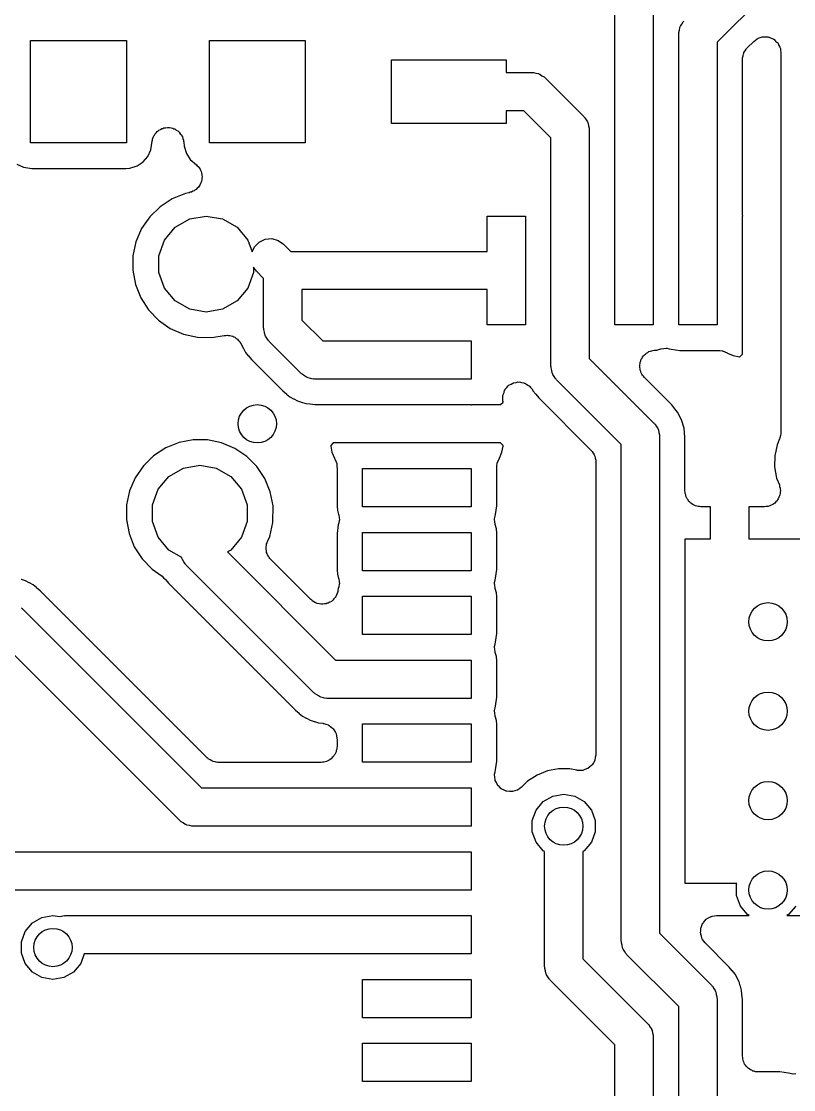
# Model space of a CAD drawing. Extents: x 76 to 124.9, y -113.7 to -66.
# Drawn here: x 96.75 to 102.8, y -82.26 to -73.9 of the extents above; entities that cross this region are included whole.
import ezdxf

# ---------------------------------------------------------------- set-up
doc = ezdxf.new("R2010")
doc.units = 0
doc.header["$MEASUREMENT"] = 0
doc.layers.add('BLACK', color=7, linetype='CONTINUOUS')

msp = doc.modelspace()

# ---------------------------------------------------------------- linework, layer by layer
at = {"layer": 'Black'}
for p, q in [((103.062, -73.2), (102.2, -74.0621)), ((101.4, -75.425), (101.4, -73.4121)), ((101.7, -73.4121), (101.7, -75.425)), ((101.914, -73.9366), (101.925, -73.9206)), ((101.925, -73.9206), (101.935, -73.9036)), ((101.935, -73.9036), (101.94, -73.8993)), ((101.9, -74), (101.901, -73.9935)), ((101.9, -75.425), (101.9, -74)), ((101.901, -73.9869), (101.906, -73.968)), ((101.901, -73.9935), (101.901, -73.9869)), ((101.906, -73.968), (101.909, -73.9487)), ((101.909, -73.9487), (101.912, -73.943)), ((101.912, -73.943), (101.914, -73.9366)), ((96.825, -74.85), (96.825, -74.05)), ((96.825, -74.05), (97.575, -74.05)), ((97.575, -74.05), (97.575, -74.85)), ((98.225, -74.85), (98.225, -74.05)), ((98.225, -74.05), (98.975, -74.05)), ((98.975, -74.05), (98.975, -74.85)), ((102.2, -74.0621), (102.2, -75.425)), ((102.436, -74.108), (102.488, -74.056)), ((102.488, -74.056), (102.501, -74.0466)), ((102.501, -74.0466), (102.514, -74.0361)), ((102.514, -74.0361), (102.519, -74.0342)), ((102.519, -74.0342), (102.523, -74.031)), ((102.523, -74.031), (102.539, -74.0268)), ((102.539, -74.0268), (102.554, -74.0212)), ((102.554, -74.0212), (102.56, -74.0212)), ((102.56, -74.0212), (102.565, -74.0198)), ((102.565, -74.0198), (102.581, -74.0212)), ((102.581, -74.0212), (102.598, -74.0212)), ((102.598, -74.0212), (102.603, -74.0231)), ((102.603, -74.0231), (102.608, -74.0236)), ((102.608, -74.0236), (102.623, -74.0305)), ((102.623, -74.0305), (102.639, -74.0361)), ((102.639, -74.0361), (102.643, -74.0396)), ((102.643, -74.0396), (102.648, -74.0419)), ((102.648, -74.0419), (102.659, -74.0535)), ((102.659, -74.0535), (102.672, -74.064)), ((102.672, -74.064), (102.675, -74.0688)), ((102.675, -74.0688), (102.678, -74.0726)), ((102.678, -74.0726), (102.685, -74.0874)), ((102.685, -74.0874), (102.693, -74.1016)), ((102.399, -74.1854), (102.404, -74.1697)), ((102.404, -74.1697), (102.407, -74.1536)), ((102.407, -74.1536), (102.409, -74.1488)), ((102.409, -74.1488), (102.411, -74.1435)), ((102.411, -74.1435), (102.42, -74.1301)), ((102.42, -74.1301), (102.428, -74.116)), ((102.428, -74.116), (102.432, -74.1125)), ((102.432, -74.1125), (102.436, -74.108)), ((102.693, -74.1016), (102.694, -74.107)), ((102.694, -74.107), (102.697, -74.112)), ((102.697, -74.112), (102.698, -74.1283)), ((102.698, -74.1283), (102.701, -74.1443)), ((102.701, -74.1443), (102.701, -75.1428)), ((99.65, -74.7), (99.65, -74.2)), ((99.65, -74.2), (100.55, -74.2)), ((100.55, -74.2), (100.55, -74.3)), ((102.4, -74.1909), (102.399, -74.1854)), ((102.399, -74.1963), (102.4, -74.1909)), ((102.399, -75.1428), (102.399, -74.1963)), ((100.55, -74.3), (100.75, -74.3)), ((100.75, -74.3), (100.757, -74.3011)), ((100.757, -74.3011), (100.763, -74.3006)), ((100.763, -74.3006), (100.782, -74.3056)), ((100.782, -74.3056), (100.801, -74.309)), ((100.801, -74.309), (100.807, -74.3123)), ((100.807, -74.3123), (100.813, -74.3141)), ((100.813, -74.3141), (100.829, -74.3253)), ((100.829, -74.3253), (100.846, -74.3351)), ((100.846, -74.3351), (100.851, -74.3401)), ((100.851, -74.3401), (100.856, -74.3439)), ((100.856, -74.3439), (101.156, -74.6439)), ((100.688, -74.6), (100.55, -74.6)), ((100.55, -74.6), (100.55, -74.7)), ((100.9, -74.8121), (100.688, -74.6)), ((101.156, -74.6439), (101.16, -74.6493)), ((101.16, -74.6493), (101.165, -74.6536)), ((101.165, -74.6536), (101.175, -74.6706)), ((101.175, -74.6706), (101.186, -74.6866)), ((97.8078, -74.7729), (97.8163, -74.7621)), ((97.8163, -74.7621), (97.8232, -74.7578)), ((97.8232, -74.7578), (97.8289, -74.7522)), ((97.8289, -74.7522), (97.8415, -74.7464)), ((97.8415, -74.7464), (97.8532, -74.7391)), ((97.8532, -74.7391), (97.8611, -74.7375)), ((97.8611, -74.7375), (97.8684, -74.7341)), ((97.8684, -74.7341), (97.8822, -74.733)), ((97.8822, -74.733), (97.8957, -74.7302)), ((97.8957, -74.7302), (97.9037, -74.7313)), ((97.9037, -74.7313), (97.9117, -74.7307)), ((97.9117, -74.7307), (97.925, -74.7343)), ((97.925, -74.7343), (97.9387, -74.7363)), ((97.9387, -74.7363), (97.9458, -74.7401)), ((97.9458, -74.7401), (97.9535, -74.7422)), ((97.9535, -74.7422), (97.9648, -74.7502)), ((97.9648, -74.7502), (97.977, -74.7567)), ((97.977, -74.7567), (97.9823, -74.7627)), ((97.9823, -74.7627), (97.9889, -74.7674)), ((100.55, -74.7), (99.65, -74.7)), ((101.186, -74.6866), (101.188, -74.693)), ((101.188, -74.693), (101.191, -74.6987)), ((101.191, -74.6987), (101.194, -74.718)), ((101.194, -74.718), (101.199, -74.7369)), ((101.199, -74.7369), (101.199, -74.7435)), ((101.199, -74.7435), (101.2, -74.75)), ((101.2, -74.75), (101.2, -75.425)), ((97.7664, -74.9055), (97.7761, -74.8375)), ((97.7761, -74.8375), (97.7786, -74.8299)), ((97.7786, -74.8299), (97.7794, -74.8218)), ((97.7794, -74.8218), (97.7853, -74.8094)), ((97.7853, -74.8094), (97.7896, -74.7963)), ((97.7896, -74.7963), (97.7945, -74.7899)), ((97.7945, -74.7899), (97.798, -74.7826)), ((97.798, -74.7826), (97.8078, -74.7729)), ((97.9889, -74.7674), (97.9967, -74.7788)), ((97.9967, -74.7788), (98.0059, -74.789)), ((98.0059, -74.789), (98.009, -74.7965)), ((98.009, -74.7965), (98.0135, -74.8032)), ((98.0135, -74.8032), (98.017, -74.8165)), ((98.017, -74.8165), (98.0222, -74.8293)), ((98.0222, -74.8293), (98.0224, -74.8374)), ((98.0224, -74.8374), (98.0244, -74.8452)), ((98.0244, -74.8452), (98.0271, -74.8779)), ((100.9, -75.425), (100.9, -74.8121)), ((97.575, -74.85), (96.825, -74.85)), ((97.7434, -74.9567), (97.7664, -74.9055)), ((98.0271, -74.8779), (98.0448, -74.9352)), ((98.975, -74.85), (98.225, -74.85)), ((97.6602, -75.0302), (97.707, -74.9993)), ((97.707, -74.9993), (97.7434, -74.9567)), ((98.0448, -74.9352), (98.0757, -74.982)), ((98.0757, -74.982), (98.124, -75.0232)), ((96.7183, -75.0184), (96.7695, -75.0414)), ((96.7695, -75.0414), (96.8338, -75.0506)), ((96.8338, -75.0506), (97.57, -75.0506)), ((97.57, -75.0506), (97.6029, -75.0479)), ((97.6029, -75.0479), (97.6602, -75.0302)), ((98.124, -75.0232), (98.1301, -75.0306)), ((98.1301, -75.0306), (98.1375, -75.0367)), ((98.1375, -75.0367), (98.1438, -75.0472)), ((98.1438, -75.0472), (98.1517, -75.0567)), ((98.1517, -75.0567), (98.1549, -75.0657)), ((98.1549, -75.0657), (98.1598, -75.0739)), ((98.1598, -75.0739), (98.1621, -75.086)), ((98.1621, -75.086), (98.1662, -75.0976)), ((98.1662, -75.0976), (98.1661, -75.1072)), ((98.1507, -75.1817), (98.1445, -75.189)), ((98.155, -75.1702), (98.1507, -75.1817)), ((98.161, -75.1594), (98.155, -75.1702)), ((98.1625, -75.15), (98.161, -75.1594)), ((98.1658, -75.141), (98.1625, -75.15)), ((98.1659, -75.1287), (98.1658, -75.141)), ((98.1679, -75.1166), (98.1659, -75.1287)), ((98.1661, -75.1072), (98.1679, -75.1166)), ((102.4, -75.1482), (102.399, -75.1428)), ((102.399, -75.1536), (102.4, -75.1482)), ((102.4, -75.1556), (102.399, -75.1536)), ((102.4, -75.4179), (102.4, -75.1556)), ((102.701, -75.1428), (102.7, -75.1482)), ((102.7, -75.1482), (102.701, -75.1536)), ((102.701, -75.1536), (102.7, -75.1556)), ((102.7, -75.1556), (102.7, -75.421)), ((98.0372, -75.2467), (97.9328, -75.2889)), ((98.0663, -75.2411), (98.0372, -75.2467)), ((98.0753, -75.2377), (98.0663, -75.2411)), ((98.0848, -75.2361), (98.0753, -75.2377)), ((98.0954, -75.2301), (98.0848, -75.2361)), ((98.1069, -75.2257), (98.0954, -75.2301)), ((98.1142, -75.2194), (98.1069, -75.2257)), ((98.1225, -75.2147), (98.1142, -75.2194)), ((98.1305, -75.2054), (98.1225, -75.2147)), ((98.1398, -75.1973), (98.1305, -75.2054)), ((98.1445, -75.189), (98.1398, -75.1973)), ((97.9328, -75.2889), (97.8386, -75.3505)), ((97.7582, -75.4293), (97.6946, -75.5221)), ((97.8386, -75.3505), (97.7582, -75.4293)), ((98.0713, -75.4463), (98.2, -75.4236)), ((98.2, -75.4236), (98.3287, -75.4463)), ((100.4, -75.425), (100.7, -75.425)), ((100.4, -75.7), (100.4, -75.425)), ((100.7, -75.425), (100.7, -76.275)), ((100.9, -75.85), (100.9, -75.425)), ((101.2, -75.425), (101.2, -76.275)), ((101.4, -76.275), (101.4, -75.425)), ((101.7, -75.425), (101.7, -76.275)), ((101.9, -76.275), (101.9, -75.425)), ((102.2, -75.425), (102.2, -76.275)), ((102.401, -75.4228), (102.4, -75.4179)), ((102.4, -75.85), (102.4, -75.425)), ((102.4, -75.425), (102.401, -75.425)), ((102.401, -75.4238), (102.401, -75.4228)), ((102.401, -75.425), (102.401, -75.4238)), ((102.7, -75.421), (102.699, -75.4246)), ((102.699, -75.4246), (102.699, -75.425)), ((102.699, -75.425), (102.7, -75.425)), ((102.7, -75.425), (102.7, -76.275)), ((97.874, -75.6118), (97.958, -75.5116)), ((97.958, -75.5116), (98.0713, -75.4463)), ((98.3287, -75.4463), (98.442, -75.5116)), ((98.442, -75.5116), (98.526, -75.6118)), ((97.6946, -75.5221), (97.6502, -75.6256)), ((97.6502, -75.6256), (97.6268, -75.7357)), ((97.8293, -75.7346), (97.874, -75.6118)), ((98.526, -75.6118), (98.5591, -75.7027)), ((98.5591, -75.7027), (98.5771, -75.664)), ((98.5771, -75.664), (98.614, -75.6271)), ((98.614, -75.6271), (98.6612, -75.6051)), ((98.6612, -75.6051), (98.7131, -75.6006)), ((98.7131, -75.6006), (98.7634, -75.6141)), ((98.7634, -75.6141), (98.8061, -75.6439)), ((98.8061, -75.6439), (98.8621, -75.7)), ((97.6268, -75.7357), (97.6252, -75.8483)), ((97.8293, -75.8654), (97.8293, -75.7346)), ((98.8621, -75.7), (98.9, -75.7)), ((98.9, -75.7), (100.4, -75.7)), ((97.6252, -75.8483), (97.6456, -75.959)), ((98.5939, -75.8561), (98.5707, -75.8229)), ((98.5707, -75.8229), (98.5707, -75.8654)), ((100.9, -76.6), (100.9, -75.85)), ((102.4, -76.5045), (102.4, -75.85)), ((97.874, -75.9882), (97.8293, -75.8654)), ((98.5707, -75.8654), (98.526, -75.9882)), ((98.65, -75.9121), (98.5939, -75.8561)), ((98.65, -76.3), (98.65, -75.9121)), ((97.6456, -75.959), (97.687, -76.0636)), ((97.958, -76.0884), (97.874, -75.9882)), ((98.526, -75.9882), (98.442, -76.0884)), ((100.4, -76), (98.95, -76)), ((98.95, -76), (98.95, -76.2379)), ((100.4, -76.275), (100.4, -76)), ((97.687, -76.0636), (97.748, -76.1583)), ((98.0713, -76.1537), (97.958, -76.0884)), ((98.442, -76.0884), (98.3287, -76.1537)), ((97.748, -76.1583), (97.8262, -76.2392)), ((98.2, -76.1764), (98.0713, -76.1537)), ((98.3287, -76.1537), (98.2, -76.1764)), ((97.8262, -76.2392), (97.9186, -76.3035)), ((98.95, -76.2379), (99.1121, -76.4)), ((97.9186, -76.3035), (98.0218, -76.3486)), ((98.0218, -76.3486), (98.1317, -76.3727)), ((98.6511, -76.3065), (98.65, -76.3)), ((98.6506, -76.3131), (98.6511, -76.3065)), ((98.6556, -76.332), (98.6506, -76.3131)), ((98.659, -76.3513), (98.6556, -76.332)), ((98.6623, -76.357), (98.659, -76.3513)), ((100.7, -76.275), (100.4, -76.275)), ((101.2, -76.275), (101.2, -76.5379)), ((101.7, -76.275), (101.4, -76.275)), ((102.2, -76.275), (101.9, -76.275)), ((102.7, -76.275), (102.7, -76.5562)), ((98.1317, -76.3727), (98.2443, -76.3751)), ((98.2443, -76.3751), (98.3404, -76.3581)), ((98.3404, -76.3581), (98.3535, -76.3581)), ((98.3535, -76.3581), (98.3665, -76.3563)), ((98.3665, -76.3563), (98.375, -76.3581)), ((98.375, -76.3581), (98.3838, -76.3581)), ((98.3838, -76.3581), (98.3961, -76.3626)), ((98.3961, -76.3626), (98.4089, -76.3653)), ((98.4089, -76.3653), (98.4163, -76.37)), ((98.4163, -76.37), (98.4246, -76.373)), ((98.4246, -76.373), (98.4346, -76.3814)), ((98.4346, -76.3814), (98.4457, -76.3883)), ((98.4457, -76.3883), (98.4511, -76.3953)), ((98.4511, -76.3953), (98.4578, -76.4009)), ((98.4578, -76.4009), (98.4644, -76.4122)), ((98.4644, -76.4122), (98.4725, -76.4226)), ((98.4725, -76.4226), (98.4927, -76.4606)), ((98.6641, -76.3634), (98.6623, -76.357)), ((98.6753, -76.3794), (98.6641, -76.3634)), ((98.6851, -76.3964), (98.6753, -76.3794)), ((98.6901, -76.4007), (98.6851, -76.3964)), ((98.6939, -76.4061), (98.6901, -76.4007)), ((98.9439, -76.6561), (98.6939, -76.4061)), ((99.1121, -76.4), (99.85, -76.4)), ((99.85, -76.4), (100.275, -76.4)), ((100.275, -76.4), (100.275, -76.7)), ((98.4927, -76.4606), (98.4929, -76.4612)), ((98.4929, -76.4612), (98.4933, -76.4618)), ((98.4933, -76.4618), (98.5087, -76.4914)), ((98.5087, -76.4914), (98.5298, -76.5173)), ((98.5298, -76.5173), (98.5301, -76.5178)), ((98.5301, -76.5178), (98.5306, -76.5183)), ((98.5306, -76.5183), (98.5538, -76.5473)), ((101.617, -76.5273), (101.625, -76.5193)), ((101.625, -76.5193), (101.632, -76.51)), ((101.632, -76.51), (101.64, -76.504)), ((101.64, -76.504), (101.648, -76.4966)), ((101.648, -76.4966), (101.658, -76.4918)), ((101.658, -76.4918), (101.667, -76.4853)), ((101.667, -76.4853), (101.678, -76.4827)), ((101.678, -76.4827), (101.687, -76.4783)), ((101.687, -76.4783), (101.698, -76.4773)), ((101.698, -76.4773), (101.709, -76.4744)), ((101.709, -76.4744), (101.728, -76.4729)), ((101.728, -76.4729), (101.76, -76.4629)), ((101.76, -76.4629), (101.762, -76.4627)), ((101.762, -76.4627), (101.763, -76.462)), ((101.763, -76.462), (101.783, -76.46)), ((101.783, -76.46), (101.803, -76.4574)), ((101.803, -76.4574), (101.805, -76.4578)), ((101.805, -76.4578), (101.807, -76.4576)), ((101.807, -76.4576), (101.826, -76.4626)), ((101.826, -76.4626), (101.841, -76.4659)), ((101.841, -76.4659), (101.909, -76.4756)), ((101.909, -76.4756), (102.195, -76.4756)), ((102.195, -76.4756), (102.201, -76.4751)), ((102.201, -76.4751), (102.221, -76.477)), ((102.221, -76.477), (102.241, -76.4783)), ((102.241, -76.4783), (102.242, -76.479)), ((102.242, -76.479), (102.244, -76.4792)), ((102.244, -76.4792), (102.262, -76.4878)), ((102.262, -76.4878), (102.28, -76.4958)), ((102.28, -76.4958), (102.282, -76.4965)), ((102.282, -76.4965), (102.327, -76.5154)), ((102.327, -76.5154), (102.375, -76.525)), ((102.379, -76.525), (102.4, -76.5045)), ((98.5538, -76.5473), (98.7989, -76.7925)), ((100.901, -76.6065), (100.9, -76.6)), ((101.2, -76.5379), (101.706, -77.0439)), ((101.595, -76.5872), (101.598, -76.5771)), ((101.596, -76.5986), (101.595, -76.5872)), ((101.595, -76.6099), (101.596, -76.5986)), ((101.598, -76.5771), (101.599, -76.5667)), ((101.599, -76.5667), (101.603, -76.5563)), ((101.603, -76.5563), (101.606, -76.5453)), ((101.606, -76.5453), (101.613, -76.5368)), ((101.613, -76.5368), (101.617, -76.5273)), ((102.375, -76.525), (102.379, -76.525)), ((102.7, -76.5562), (102.7, -76.5563)), ((102.7, -76.5563), (102.7, -77.1178)), ((98.9493, -76.6599), (98.9439, -76.6561)), ((98.9536, -76.6649), (98.9493, -76.6599)), ((98.9706, -76.6747), (98.9536, -76.6649)), ((98.9866, -76.6859), (98.9706, -76.6747)), ((98.993, -76.6877), (98.9866, -76.6859)), ((100.901, -76.6131), (100.901, -76.6065)), ((100.906, -76.632), (100.901, -76.6131)), ((100.909, -76.6513), (100.906, -76.632)), ((100.912, -76.657), (100.909, -76.6513)), ((100.914, -76.6634), (100.912, -76.657)), ((100.925, -76.6794), (100.914, -76.6634)), ((100.935, -76.6964), (100.925, -76.6794)), ((101.598, -76.62), (101.595, -76.6099)), ((101.598, -76.6304), (101.598, -76.62)), ((101.603, -76.6408), (101.598, -76.6304)), ((101.606, -76.6519), (101.603, -76.6408)), ((101.612, -76.6604), (101.606, -76.6519)), ((101.616, -76.6699), (101.612, -76.6604)), ((101.624, -76.6781), (101.616, -76.6699)), ((101.631, -76.6874), (101.624, -76.6781)), ((98.9987, -76.691), (98.993, -76.6877)), ((99.018, -76.6944), (98.9987, -76.691)), ((99.0369, -76.6994), (99.018, -76.6944)), ((99.0435, -76.6989), (99.0369, -76.6994)), ((99.05, -76.7), (99.0435, -76.6989)), ((99.425, -76.7), (99.05, -76.7)), ((99.85, -76.7), (99.425, -76.7)), ((100.275, -76.7), (99.85, -76.7)), ((100.542, -76.78), (100.553, -76.7671)), ((100.553, -76.7671), (100.564, -76.7534)), ((100.564, -76.7534), (100.568, -76.7512)), ((100.568, -76.7512), (100.571, -76.7481)), ((100.571, -76.7481), (100.587, -76.74)), ((100.587, -76.74), (100.602, -76.7309)), ((100.602, -76.7309), (100.606, -76.73)), ((100.606, -76.73), (100.609, -76.7281)), ((100.609, -76.7281), (100.627, -76.7258)), ((100.627, -76.7258), (100.644, -76.7224)), ((100.644, -76.7224), (100.648, -76.723)), ((100.648, -76.723), (100.653, -76.7225)), ((100.653, -76.7225), (100.67, -76.7263)), ((100.67, -76.7263), (100.687, -76.729)), ((100.687, -76.729), (100.691, -76.731)), ((100.691, -76.731), (100.695, -76.732)), ((100.695, -76.732), (100.71, -76.7414)), ((100.71, -76.7414), (100.725, -76.7499)), ((100.725, -76.7499), (100.728, -76.7531)), ((100.728, -76.7531), (100.731, -76.7554)), ((100.731, -76.7554), (100.742, -76.7693)), ((100.742, -76.7693), (100.754, -76.7825)), ((100.94, -76.7007), (100.935, -76.6964)), ((100.944, -76.7061), (100.94, -76.7007)), ((101.45, -77.2121), (100.944, -76.7061)), ((101.846, -76.9027), (101.631, -76.6874)), ((98.7989, -76.7925), (98.828, -76.8164)), ((98.828, -76.8164), (98.8284, -76.8169)), ((98.8284, -76.8169), (98.829, -76.8172)), ((98.829, -76.8172), (98.8546, -76.8386)), ((98.8546, -76.8386), (98.884, -76.8544)), ((98.884, -76.8544), (98.8845, -76.8548)), ((100.523, -76.8284), (100.525, -76.8243)), ((100.524, -76.8459), (100.523, -76.8284)), ((100.523, -76.8635), (100.524, -76.8459)), ((100.525, -76.8201), (100.532, -76.8039)), ((100.525, -76.8243), (100.525, -76.8201)), ((100.532, -76.8039), (100.537, -76.7872)), ((100.537, -76.7872), (100.54, -76.7839)), ((100.54, -76.7839), (100.542, -76.78)), ((100.754, -76.7825), (100.755, -76.7865)), ((100.755, -76.7865), (100.758, -76.7898)), ((100.758, -76.7898), (100.759, -76.7914)), ((100.759, -76.7914), (100.78, -76.8173)), ((100.78, -76.8173), (100.78, -76.8178)), ((100.78, -76.8178), (100.781, -76.8183)), ((100.781, -76.8183), (100.804, -76.8473)), ((100.804, -76.8473), (101.214, -77.2579)), ((98.8845, -76.8548), (98.8851, -76.855)), ((98.8851, -76.855), (98.9144, -76.8711)), ((98.9144, -76.8711), (98.9463, -76.8809)), ((98.9463, -76.8809), (98.9469, -76.8812)), ((98.9469, -76.8812), (98.9475, -76.8813)), ((98.9475, -76.8813), (98.9793, -76.8913)), ((98.9793, -76.8913), (99.0125, -76.8947)), ((99.0125, -76.8947), (99.0132, -76.8949)), ((99.0132, -76.8949), (99.0138, -76.8949)), ((99.0138, -76.8949), (99.0508, -76.899)), ((99.0508, -76.899), (99.1428, -76.899)), ((99.1428, -76.899), (99.1482, -76.9)), ((99.1482, -76.9), (99.1536, -76.8995)), ((99.1536, -76.8995), (99.1556, -76.9)), ((99.1556, -76.9), (99.85, -76.9)), ((99.85, -76.9), (100.275, -76.9)), ((100.275, -76.9), (100.275, -76.9006)), ((100.275, -76.9006), (100.276, -76.9008)), ((100.276, -76.9008), (100.277, -76.9009)), ((100.277, -76.9009), (100.282, -76.9)), ((100.282, -76.9), (100.504, -76.9)), ((100.504, -76.9), (100.525, -76.8795)), ((100.524, -76.8675), (100.523, -76.8635)), ((100.524, -76.8718), (100.524, -76.8675)), ((100.525, -76.8754), (100.524, -76.8718)), ((100.525, -76.8795), (100.525, -76.8754)), ((101.869, -76.9317), (101.846, -76.9027)), ((101.87, -76.9321), (101.869, -76.9317)), ((101.87, -76.9327), (101.87, -76.9321)), ((101.891, -76.9586), (101.87, -76.9327)), ((101.907, -76.9882), (101.891, -76.9586)), ((101.907, -76.9887), (101.907, -76.9882)), ((101.907, -76.9893), (101.907, -76.9887)), ((101.923, -77.0189), (101.907, -76.9893)), ((101.932, -77.0509), (101.923, -77.0189)), ((101.706, -77.0439), (101.71, -77.0493)), ((101.71, -77.0493), (101.715, -77.0536)), ((101.715, -77.0536), (101.725, -77.0706)), ((101.725, -77.0706), (101.736, -77.0866)), ((101.736, -77.0866), (101.738, -77.093)), ((101.738, -77.093), (101.741, -77.0987)), ((101.741, -77.0987), (101.744, -77.118)), ((101.933, -77.0515), (101.932, -77.0509)), ((101.933, -77.0521), (101.933, -77.0515)), ((101.942, -77.0841), (101.933, -77.0521)), ((101.945, -77.1172), (101.942, -77.0841)), ((98.0977, -77.1756), (97.9872, -77.1967)), ((98.2103, -77.1764), (98.0977, -77.1756)), ((98.3206, -77.199), (98.2103, -77.1764)), ((101.744, -77.118), (101.749, -77.1369)), ((101.749, -77.1369), (101.749, -77.1435)), ((101.749, -77.1435), (101.75, -77.15)), ((101.75, -77.15), (101.75, -81.0379)), ((101.945, -77.1179), (101.945, -77.1172)), ((101.945, -77.1186), (101.945, -77.1179)), ((101.949, -77.1561), (101.945, -77.1186)), ((101.949, -77.575), (101.949, -77.1561)), ((102.69, -77.167), (102.67, -77.2136)), ((102.691, -77.1636), (102.69, -77.167)), ((102.692, -77.1605), (102.691, -77.1636)), ((102.696, -77.1425), (102.692, -77.1605)), ((102.7, -77.1248), (102.696, -77.1425)), ((102.7, -77.1178), (102.699, -77.1213)), ((102.699, -77.1213), (102.7, -77.1248)), ((97.8828, -77.2389), (97.7886, -77.3005)), ((97.9872, -77.1967), (97.8828, -77.2389)), ((98.4243, -77.2426), (98.3206, -77.199)), ((98.5177, -77.3056), (98.4243, -77.2426)), ((99.1955, -77.2), (99.175, -77.2205)), ((99.175, -77.2205), (99.175, -77.2246)), ((99.175, -77.2246), (99.1846, -77.2729)), ((99.425, -77.2), (99.1955, -77.2)), ((99.85, -77.2), (99.425, -77.2)), ((100.275, -77.2), (99.85, -77.2)), ((100.279, -77.2), (100.275, -77.1994)), ((100.275, -77.1994), (100.275, -77.1994)), ((100.275, -77.1994), (100.275, -77.2)), ((100.504, -77.2), (100.279, -77.2)), ((100.525, -77.2205), (100.504, -77.2)), ((100.515, -77.2729), (100.525, -77.2246)), ((100.525, -77.2246), (100.525, -77.2205)), ((101.214, -77.2579), (101.218, -77.2625)), ((101.218, -77.2625), (101.222, -77.266)), ((101.222, -77.266), (101.23, -77.2801)), ((101.45, -81.1), (101.45, -77.2121)), ((102.67, -77.2136), (102.652, -77.2997)), ((97.7886, -77.3005), (97.7082, -77.3793)), ((98.597, -77.3855), (98.5177, -77.3056)), ((99.1846, -77.2729), (99.2035, -77.3184)), ((99.2035, -77.3184), (99.2048, -77.3204)), ((99.2048, -77.3204), (99.2056, -77.3223)), ((99.2056, -77.3223), (99.207, -77.3238)), ((99.207, -77.3238), (99.2143, -77.3421)), ((99.2143, -77.3421), (99.2223, -77.3602)), ((100.479, -77.3558), (100.488, -77.3378)), ((100.479, -77.3576), (100.479, -77.3558)), ((100.488, -77.3378), (100.496, -77.3196)), ((100.496, -77.3196), (100.497, -77.3184)), ((100.497, -77.3184), (100.515, -77.2729)), ((101.23, -77.2801), (101.239, -77.2935)), ((101.239, -77.2935), (101.241, -77.2988)), ((101.241, -77.2988), (101.243, -77.3036)), ((101.243, -77.3036), (101.246, -77.3197)), ((101.246, -77.3197), (101.251, -77.3354)), ((101.251, -77.3354), (101.25, -77.3409)), ((101.25, -77.3409), (101.251, -77.3463)), ((101.251, -77.3463), (101.251, -79.6399)), ((102.652, -77.2997), (102.65, -77.3878)), ((97.7082, -77.3793), (97.6446, -77.4721)), ((97.908, -77.4616), (98.0213, -77.3963)), ((98.0213, -77.3963), (98.15, -77.3736)), ((98.15, -77.3736), (98.2787, -77.3963)), ((98.2787, -77.3963), (98.392, -77.4616)), ((98.6593, -77.4792), (98.597, -77.3855)), ((99.2223, -77.3602), (99.2224, -77.3622)), ((99.2224, -77.3622), (99.2232, -77.3641)), ((99.2232, -77.3641), (99.2238, -77.3838)), ((99.2238, -77.3838), (99.2251, -77.4035)), ((99.2246, -77.4075), (99.2244, -77.4088)), ((99.2244, -77.4088), (99.2244, -77.695)), ((99.2251, -77.4035), (99.2246, -77.4054)), ((99.2246, -77.4054), (99.2246, -77.4075)), ((99.425, -77.7), (99.425, -77.4)), ((99.425, -77.4), (100.275, -77.4)), ((100.275, -77.4), (100.275, -77.7)), ((100.475, -77.399), (100.477, -77.3792)), ((100.476, -77.405), (100.475, -77.399)), ((100.476, -77.6912), (100.476, -77.405)), ((100.477, -77.3792), (100.478, -77.3593)), ((100.478, -77.3593), (100.479, -77.3576)), ((102.65, -77.3878), (102.666, -77.4744)), ((97.6446, -77.4721), (97.6002, -77.5756)), ((97.824, -77.5618), (97.908, -77.4616)), ((98.392, -77.4616), (98.476, -77.5618)), ((98.7022, -77.5833), (98.6593, -77.4792)), ((102.666, -77.4744), (102.688, -77.529)), ((97.6002, -77.5756), (97.5768, -77.6857)), ((97.7793, -77.6846), (97.824, -77.5618)), ((98.476, -77.5618), (98.5207, -77.6846)), ((98.7239, -77.6928), (98.7022, -77.5833)), ((101.951, -77.5858), (101.949, -77.575)), ((101.951, -77.5967), (101.951, -77.5858)), ((101.955, -77.607), (101.951, -77.5967)), ((101.957, -77.6178), (101.955, -77.607)), ((102.688, -77.529), (102.69, -77.5414)), ((102.69, -77.5414), (102.695, -77.5533)), ((102.692, -77.6054), (102.69, -77.6145)), ((102.695, -77.5967), (102.692, -77.6054)), ((102.695, -77.5533), (102.695, -77.5625)), ((102.695, -77.5625), (102.697, -77.5715)), ((102.697, -77.5715), (102.695, -77.584)), ((102.695, -77.584), (102.695, -77.5967)), ((97.5768, -77.6857), (97.5752, -77.7983)), ((97.7793, -77.8154), (97.7793, -77.6846)), ((98.5207, -77.6846), (98.5207, -77.8154)), ((101.962, -77.6272), (101.957, -77.6178)), ((101.966, -77.6375), (101.962, -77.6272)), ((101.973, -77.6459), (101.966, -77.6375)), ((101.978, -77.6553), (101.973, -77.6459)), ((101.987, -77.6624), (101.978, -77.6553)), ((101.994, -77.6708), (101.987, -77.6624)), ((102.003, -77.6762), (101.994, -77.6708)), ((102.012, -77.6833), (102.003, -77.6762)), ((102.022, -77.687), (102.012, -77.6833)), ((102.031, -77.6925), (102.022, -77.687)), ((102.625, -77.6861), (102.614, -77.6925)), ((102.637, -77.6815), (102.625, -77.6861)), ((102.644, -77.6754), (102.637, -77.6815)), ((102.652, -77.6708), (102.644, -77.6754)), ((102.66, -77.6611), (102.652, -77.6708)), ((102.67, -77.6526), (102.66, -77.6611)), ((102.674, -77.6445), (102.67, -77.6526)), ((102.68, -77.6375), (102.674, -77.6445)), ((102.684, -77.6256), (102.68, -77.6375)), ((102.69, -77.6145), (102.684, -77.6256)), ((98.722, -77.8232), (98.7239, -77.6928)), ((99.2244, -77.695), (99.2271, -77.7279)), ((99.2271, -77.7279), (99.2371, -77.7604)), ((99.2371, -77.7604), (99.2373, -77.762)), ((99.2373, -77.762), (99.238, -77.7634)), ((99.238, -77.7634), (99.24, -77.7835)), ((100.275, -77.7), (99.425, -77.7)), ((100.458, -77.7934), (100.463, -77.7739)), ((100.463, -77.7739), (100.466, -77.7595)), ((100.466, -77.7595), (100.476, -77.6912)), ((102.042, -77.6944), (102.031, -77.6925)), ((102.052, -77.6981), (102.042, -77.6944)), ((102.063, -77.6981), (102.052, -77.6981)), ((102.074, -77.7), (102.063, -77.6981)), ((102.15, -77.7), (102.074, -77.7)), ((102.15, -77.95), (102.15, -77.7)), ((102.572, -77.7), (102.45, -77.7)), ((102.45, -77.7), (102.45, -77.95)), ((102.584, -77.6978), (102.572, -77.7)), ((102.597, -77.6974), (102.584, -77.6978)), ((102.605, -77.6941), (102.597, -77.6974)), ((102.614, -77.6925), (102.605, -77.6941)), ((97.5752, -77.7983), (97.5956, -77.909)), ((97.824, -77.9382), (97.7793, -77.8154)), ((98.5207, -77.8154), (98.476, -77.9382)), ((98.6973, -77.9321), (98.722, -77.8232)), ((99.2341, -77.8405), (99.2244, -77.9088)), ((99.2374, -77.8261), (99.2341, -77.8405)), ((99.2424, -77.8066), (99.2374, -77.8261)), ((99.24, -77.7835), (99.2426, -77.8034)), ((99.2426, -77.8034), (99.2422, -77.805)), ((99.2422, -77.805), (99.2424, -77.8066)), ((100.457, -77.7966), (100.458, -77.795)), ((100.46, -77.8165), (100.457, -77.7966)), ((100.458, -77.795), (100.458, -77.7934)), ((100.462, -77.8366), (100.46, -77.8165)), ((100.463, -77.838), (100.462, -77.8366)), ((100.463, -77.8396), (100.463, -77.838)), ((100.473, -77.8721), (100.463, -77.8396)), ((97.5956, -77.909), (97.637, -78.0136)), ((97.908, -78.0384), (97.824, -77.9382)), ((98.476, -77.9382), (98.392, -78.0384)), ((98.6794, -77.9724), (98.6973, -77.9321)), ((99.2244, -77.9088), (99.2244, -78.195)), ((99.425, -78.2), (99.425, -77.9)), ((99.425, -77.9), (100.275, -77.9)), ((100.275, -77.9), (100.275, -78.2)), ((100.476, -77.905), (100.473, -77.8721)), ((100.476, -78.1912), (100.476, -77.905)), ((97.637, -78.0136), (97.698, -78.1083)), ((98.6688, -78.0145), (98.6718, -78.0028)), ((98.6699, -78.0243), (98.6688, -78.0145)), ((98.669, -78.0341), (98.6699, -78.0243)), ((98.6718, -78.0028), (98.6728, -77.9909)), ((98.6728, -77.9909), (98.677, -77.9819)), ((98.677, -77.9819), (98.6794, -77.9724)), ((101.95, -80.65), (101.95, -77.95)), ((101.95, -77.95), (102.15, -77.95)), ((102.45, -77.95), (104.65, -77.95)), ((97.698, -78.1083), (97.7762, -78.1892)), ((98.0081, -78.0962), (97.908, -78.0384)), ((98.009, -78.1013), (98.0081, -78.0962)), ((98.0123, -78.107), (98.009, -78.1013)), ((98.0141, -78.1134), (98.0123, -78.107)), ((98.392, -78.0384), (98.3657, -78.0535)), ((98.3657, -78.0535), (99.2121, -78.9)), ((98.6721, -78.0457), (98.669, -78.0341)), ((98.6734, -78.0577), (98.6721, -78.0457)), ((98.6777, -78.0665), (98.6734, -78.0577)), ((98.6803, -78.076), (98.6777, -78.0665)), ((98.6871, -78.0859), (98.6803, -78.076)), ((98.6924, -78.0967), (98.6871, -78.0859)), ((98.6995, -78.1035), (98.6924, -78.0967)), ((98.7052, -78.1116), (98.6995, -78.1035)), ((97.7762, -78.1892), (97.854, -78.2433)), ((98.0253, -78.1294), (98.0141, -78.1134)), ((98.0351, -78.1464), (98.0253, -78.1294)), ((98.0401, -78.1507), (98.0351, -78.1464)), ((98.0439, -78.1561), (98.0401, -78.1507)), ((99.0439, -79.1561), (98.0439, -78.1561)), ((99.0199, -78.4263), (98.7052, -78.1116)), ((100.466, -78.2595), (100.476, -78.1912)), ((96.7531, -78.2688), (96.7524, -78.2687)), ((96.7537, -78.2691), (96.7531, -78.2688)), ((96.7856, -78.2789), (96.7537, -78.2691)), ((97.854, -78.2433), (97.8664, -78.2557)), ((97.8664, -78.2557), (97.8796, -78.2671)), ((97.8796, -78.2671), (97.8799, -78.2674)), ((97.8799, -78.2674), (97.8802, -78.2679)), ((97.8802, -78.2679), (97.8806, -78.2683)), ((97.8806, -78.2683), (97.9038, -78.2973)), ((99.2244, -78.195), (99.2271, -78.2279)), ((99.2271, -78.2279), (99.2371, -78.2604)), ((99.2371, -78.2604), (99.2373, -78.262)), ((99.2373, -78.262), (99.238, -78.2634)), ((99.238, -78.2634), (99.24, -78.2835)), ((100.275, -78.2), (99.425, -78.2)), ((100.458, -78.2934), (100.463, -78.2739)), ((100.463, -78.2739), (100.466, -78.2595)), ((96.8148, -78.2949), (96.7856, -78.2789)), ((96.8155, -78.2952), (96.8148, -78.2949)), ((96.816, -78.2956), (96.8155, -78.2952)), ((96.8454, -78.3114), (96.816, -78.2956)), ((96.8709, -78.3328), (96.8454, -78.3114)), ((96.8715, -78.3331), (96.8709, -78.3328)), ((96.872, -78.3336), (96.8715, -78.3331)), ((96.9011, -78.3575), (96.872, -78.3336)), ((98.2079, -79.6644), (96.9011, -78.3575)), ((97.9038, -78.2973), (98.8989, -79.2925)), ((99.232, -78.3555), (99.2297, -78.3627)), ((99.2341, -78.3405), (99.232, -78.3555)), ((99.2374, -78.3261), (99.2341, -78.3405)), ((99.2424, -78.3066), (99.2374, -78.3261)), ((99.24, -78.2835), (99.2426, -78.3034)), ((99.2426, -78.3034), (99.2422, -78.305)), ((99.2422, -78.305), (99.2424, -78.3066)), ((100.457, -78.2966), (100.458, -78.295)), ((100.46, -78.3165), (100.457, -78.2966)), ((100.458, -78.295), (100.458, -78.2934)), ((100.462, -78.3366), (100.46, -78.3165)), ((100.463, -78.338), (100.462, -78.3366)), ((100.463, -78.3396), (100.463, -78.338)), ((100.473, -78.3721), (100.463, -78.3396)), ((99.0261, -78.4307), (99.0199, -78.4263)), ((99.0311, -78.4363), (99.0261, -78.4307)), ((99.0437, -78.443), (99.0311, -78.4363)), ((99.0554, -78.4512), (99.0437, -78.443)), ((99.18, -78.4403), (99.167, -78.4463)), ((99.1853, -78.4349), (99.18, -78.4403)), ((99.1918, -78.4309), (99.1853, -78.4349)), ((99.2006, -78.4197), (99.1918, -78.4309)), ((99.2106, -78.4096), (99.2006, -78.4197)), ((99.2139, -78.4027), (99.2106, -78.4096)), ((99.2185, -78.3968), (99.2139, -78.4027)), ((99.223, -78.3832), (99.2185, -78.3968)), ((99.229, -78.3703), (99.223, -78.3832)), ((99.2297, -78.3627), (99.229, -78.3703)), ((99.425, -78.7), (99.425, -78.4)), ((99.425, -78.4), (100.275, -78.4)), ((100.275, -78.4), (100.275, -78.7)), ((100.476, -78.405), (100.473, -78.3721)), ((100.476, -78.6912), (100.476, -78.405)), ((96.7507, -78.4901), (96.7561, -78.4939)), ((96.7561, -78.4939), (98.1621, -79.9)), ((99.0628, -78.4532), (99.0554, -78.4512)), ((99.0694, -78.4567), (99.0628, -78.4532)), ((99.0836, -78.4587), (99.0694, -78.4567)), ((99.0974, -78.4624), (99.0836, -78.4587)), ((99.1049, -78.4618), (99.0974, -78.4624)), ((99.1124, -78.4628), (99.1049, -78.4618)), ((99.1264, -78.4599), (99.1124, -78.4628)), ((99.1406, -78.4587), (99.1264, -78.4599)), ((99.1475, -78.4555), (99.1406, -78.4587)), ((99.1549, -78.4539), (99.1475, -78.4555)), ((99.167, -78.4463), (99.1549, -78.4539)), ((100.466, -78.7595), (100.476, -78.6912)), ((97.9939, -80.1561), (96.5879, -78.75)), ((100.275, -78.7), (99.425, -78.7)), ((100.458, -78.7934), (100.463, -78.7739)), ((100.463, -78.7739), (100.466, -78.7595)), ((100.457, -78.7966), (100.458, -78.795)), ((100.46, -78.8165), (100.457, -78.7966)), ((100.458, -78.795), (100.458, -78.7934)), ((100.462, -78.8366), (100.46, -78.8165)), ((100.463, -78.838), (100.462, -78.8366)), ((100.463, -78.8396), (100.463, -78.838)), ((100.473, -78.8721), (100.463, -78.8396)), ((99.2121, -78.9), (99.85, -78.9)), ((99.85, -78.9), (100.275, -78.9)), ((100.275, -78.9), (100.275, -79.2)), ((100.476, -78.905), (100.473, -78.8721)), ((100.476, -79.1912), (100.476, -78.905)), ((99.0493, -79.1599), (99.0439, -79.1561)), ((99.0536, -79.1649), (99.0493, -79.1599)), ((99.0706, -79.1747), (99.0536, -79.1649)), ((99.0866, -79.1859), (99.0706, -79.1747)), ((99.093, -79.1877), (99.0866, -79.1859)), ((99.0987, -79.191), (99.093, -79.1877)), ((99.118, -79.1944), (99.0987, -79.191)), ((99.1369, -79.1994), (99.118, -79.1944)), ((100.466, -79.2595), (100.476, -79.1912)), ((99.1435, -79.1989), (99.1369, -79.1994)), ((99.15, -79.2), (99.1435, -79.1989)), ((99.425, -79.2), (99.15, -79.2)), ((99.85, -79.2), (99.425, -79.2)), ((100.275, -79.2), (99.85, -79.2)), ((100.458, -79.2934), (100.463, -79.2739)), ((100.463, -79.2739), (100.466, -79.2595)), ((98.8989, -79.2925), (98.928, -79.3164)), ((98.928, -79.3164), (98.9285, -79.3169)), ((98.9285, -79.3169), (98.929, -79.3172)), ((98.929, -79.3172), (98.9546, -79.3387)), ((98.9546, -79.3387), (98.984, -79.3544)), ((98.984, -79.3544), (98.9845, -79.3548)), ((98.9845, -79.3548), (98.9852, -79.3551)), ((98.9852, -79.3551), (99.0144, -79.3711)), ((100.457, -79.2966), (100.458, -79.295)), ((100.46, -79.3165), (100.457, -79.2966)), ((100.458, -79.295), (100.458, -79.2934)), ((100.462, -79.3366), (100.46, -79.3165)), ((100.463, -79.338), (100.462, -79.3366)), ((100.463, -79.3396), (100.463, -79.338)), ((100.473, -79.3721), (100.463, -79.3396)), ((99.0144, -79.3711), (99.0463, -79.3809)), ((99.0463, -79.3809), (99.0469, -79.3812)), ((99.0469, -79.3812), (99.0476, -79.3813)), ((99.0476, -79.3813), (99.0793, -79.3913)), ((99.0793, -79.3913), (99.1121, -79.3947)), ((99.1121, -79.3947), (99.1165, -79.3959)), ((99.1165, -79.3959), (99.1211, -79.3959)), ((99.1211, -79.3959), (99.1373, -79.4018)), ((99.1373, -79.4018), (99.1538, -79.4065)), ((99.1538, -79.4065), (99.1576, -79.4092)), ((99.1576, -79.4092), (99.1619, -79.4108)), ((99.1619, -79.4108), (99.1751, -79.4218)), ((99.1751, -79.4218), (99.189, -79.4319)), ((99.189, -79.4319), (99.1916, -79.4357)), ((99.1916, -79.4357), (99.1952, -79.4387)), ((99.1952, -79.4387), (99.2038, -79.4536)), ((99.425, -79.7), (99.425, -79.4)), ((99.425, -79.4), (100.275, -79.4)), ((100.275, -79.4), (100.275, -79.7)), ((100.476, -79.405), (100.473, -79.3721)), ((100.476, -79.6912), (100.476, -79.405)), ((99.2038, -79.4536), (99.2134, -79.4678)), ((99.2134, -79.4678), (99.2146, -79.4723)), ((99.2146, -79.4723), (99.2169, -79.4763)), ((99.2169, -79.4763), (99.2199, -79.4932)), ((99.2199, -79.4932), (99.2241, -79.5099)), ((99.2241, -79.5099), (99.2236, -79.5145)), ((99.2236, -79.5145), (99.2244, -79.519)), ((99.2244, -79.519), (99.2244, -79.576)), ((99.2188, -79.608), (99.2169, -79.6188)), ((99.2225, -79.5977), (99.2188, -79.608)), ((99.2244, -79.576), (99.2225, -79.5868)), ((99.2225, -79.5868), (99.2225, -79.5977)), ((98.2125, -79.6675), (98.2079, -79.6644)), ((98.216, -79.6718), (98.2125, -79.6675)), ((98.2301, -79.6799), (98.216, -79.6718)), ((98.2435, -79.6893), (98.2301, -79.6799)), ((98.2488, -79.6907), (98.2435, -79.6893)), ((98.2536, -79.6935), (98.2488, -79.6907)), ((98.2697, -79.6963), (98.2536, -79.6935)), ((98.2854, -79.7005), (98.2697, -79.6963)), ((99.1314, -79.6954), (99.1211, -79.6991)), ((99.1422, -79.6935), (99.1314, -79.6954)), ((99.1517, -79.688), (99.1422, -79.6935)), ((99.1619, -79.6843), (99.1517, -79.688)), ((99.1703, -79.6772), (99.1619, -79.6843)), ((99.1798, -79.6718), (99.1703, -79.6772)), ((99.1868, -79.6634), (99.1798, -79.6718)), ((99.1952, -79.6563), (99.1868, -79.6634)), ((99.2007, -79.6469), (99.1952, -79.6563)), ((99.2077, -79.6385), (99.2007, -79.6469)), ((99.2114, -79.6282), (99.2077, -79.6385)), ((99.2169, -79.6188), (99.2114, -79.6282)), ((100.466, -79.7595), (100.476, -79.6912)), ((101.242, -79.6859), (101.232, -79.7029)), ((101.243, -79.6842), (101.242, -79.6859)), ((101.247, -79.6629), (101.243, -79.6826)), ((101.243, -79.6826), (101.243, -79.6842)), ((101.251, -79.6434), (101.247, -79.6629)), ((101.251, -79.6399), (101.251, -79.6416)), ((101.251, -79.6416), (101.251, -79.6434)), ((98.2909, -79.7), (98.2854, -79.7005)), ((98.2963, -79.701), (98.2909, -79.7)), ((99.0994, -79.701), (98.2963, -79.701)), ((99.1102, -79.6991), (99.0994, -79.701)), ((99.1211, -79.6991), (99.1102, -79.6991)), ((100.275, -79.7), (99.425, -79.7)), ((100.458, -79.7934), (100.463, -79.7739)), ((100.463, -79.7739), (100.466, -79.7595)), ((100.873, -79.7672), (100.791, -79.8002)), ((100.959, -79.7507), (100.873, -79.7672)), ((101.047, -79.7513), (100.959, -79.7507)), ((101.101, -79.7623), (101.047, -79.7513)), ((101.103, -79.7624), (101.101, -79.7623)), ((101.104, -79.763), (101.103, -79.7624)), ((101.124, -79.763), (101.104, -79.763)), ((101.144, -79.7635), (101.124, -79.763)), ((101.146, -79.763), (101.144, -79.7635)), ((101.148, -79.763), (101.146, -79.763)), ((101.166, -79.7561), (101.148, -79.763)), ((101.185, -79.7498), (101.166, -79.7561)), ((101.187, -79.7487), (101.185, -79.7498)), ((101.189, -79.7481), (101.187, -79.7487)), ((101.204, -79.7353), (101.189, -79.7481)), ((101.219, -79.7229), (101.204, -79.7353)), ((101.22, -79.7214), (101.219, -79.7229)), ((101.222, -79.7202), (101.22, -79.7214)), ((101.232, -79.7029), (101.222, -79.7202)), ((100.457, -79.7966), (100.458, -79.795)), ((100.46, -79.8166), (100.457, -79.7966)), ((100.458, -79.795), (100.458, -79.7934)), ((100.462, -79.8366), (100.46, -79.8166)), ((100.463, -79.838), (100.462, -79.8366)), ((100.463, -79.8396), (100.463, -79.838)), ((100.464, -79.8419), (100.463, -79.8396)), ((100.472, -79.8585), (100.464, -79.8419)), ((100.48, -79.8756), (100.472, -79.8585)), ((100.717, -79.8484), (100.67, -79.8942)), ((100.791, -79.8002), (100.717, -79.8484)), ((98.1621, -79.9), (99.85, -79.9)), ((99.85, -79.9), (100.275, -79.9)), ((100.275, -79.9), (100.275, -80.2)), ((100.482, -79.8778), (100.48, -79.8756)), ((100.483, -79.8805), (100.482, -79.8778)), ((100.497, -79.8932), (100.483, -79.8805)), ((100.51, -79.9066), (100.497, -79.8932)), ((100.513, -79.9079), (100.51, -79.9066)), ((100.515, -79.91), (100.513, -79.9079)), ((100.533, -79.9173), (100.515, -79.91)), ((100.549, -79.9253), (100.533, -79.9173)), ((100.552, -79.9256), (100.549, -79.9253)), ((100.555, -79.9268), (100.552, -79.9256)), ((100.574, -79.9277), (100.555, -79.9268)), ((100.593, -79.9296), (100.574, -79.9277)), ((100.596, -79.9288), (100.593, -79.9296)), ((100.599, -79.929), (100.596, -79.9288)), ((100.617, -79.9234), (100.599, -79.929)), ((100.635, -79.9188), (100.617, -79.9234)), ((100.637, -79.917), (100.635, -79.9188)), ((100.64, -79.9161), (100.637, -79.917)), ((100.655, -79.9048), (100.64, -79.9161)), ((100.67, -79.8942), (100.655, -79.9048)), ((100.783, -80.0745), (100.839, -80.0078)), ((100.839, -80.0078), (100.914, -79.9642)), ((100.914, -79.9642), (101, -79.949)), ((101, -79.949), (101.086, -79.9642)), ((101.086, -79.9642), (101.161, -80.0078)), ((101.161, -80.0078), (101.217, -80.0745)), ((100.753, -80.1564), (100.783, -80.0745)), ((101.217, -80.0745), (101.247, -80.1564)), ((97.9993, -80.1599), (97.9939, -80.1561)), ((98.0036, -80.1649), (97.9993, -80.1599)), ((98.0206, -80.1747), (98.0036, -80.1649)), ((98.0366, -80.1859), (98.0206, -80.1747)), ((98.043, -80.1877), (98.0366, -80.1859)), ((98.0487, -80.191), (98.043, -80.1877)), ((98.068, -80.1944), (98.0487, -80.191)), ((98.0869, -80.1994), (98.068, -80.1944)), ((98.0935, -80.1989), (98.0869, -80.1994)), ((98.1, -80.2), (98.0935, -80.1989)), ((100.753, -80.2436), (100.753, -80.1564)), ((101.247, -80.1564), (101.247, -80.2436)), ((99.425, -80.2), (98.1, -80.2)), ((100.275, -80.2), (99.425, -80.2)), ((100.783, -80.3255), (100.753, -80.2436)), ((101.247, -80.2436), (101.217, -80.3255)), ((100.839, -80.3922), (100.783, -80.3255)), ((101.217, -80.3255), (101.161, -80.3922)), ((96.45, -80.4), (99.85, -80.4)), ((99.85, -80.4), (100.275, -80.4)), ((100.275, -80.4), (100.275, -80.7)), ((100.85, -80.3988), (100.839, -80.3922)), ((100.85, -81.3), (100.85, -80.3988)), ((101.161, -80.3922), (101.15, -80.3988)), ((101.15, -80.3988), (101.15, -81.2379)), ((99.425, -80.7), (96.45, -80.7)), ((99.85, -80.7), (99.425, -80.7)), ((100.275, -80.7), (99.85, -80.7)), ((102.355, -80.65), (101.95, -80.65)), ((102.353, -80.6564), (102.355, -80.65)), ((102.353, -80.7436), (102.353, -80.6564)), ((102.383, -80.8255), (102.353, -80.7436)), ((102.439, -80.8922), (102.383, -80.8255)), ((102.817, -80.8255), (102.761, -80.8922)), ((96.8387, -80.9578), (96.9142, -80.9142)), ((96.9142, -80.9142), (97, -80.899)), ((97, -80.899), (97.0527, -80.9083)), ((97.0527, -80.9083), (97.068, -80.9056)), ((97.068, -80.9056), (97.0869, -80.9006)), ((97.0869, -80.9006), (97.0935, -80.9011)), ((97.0935, -80.9011), (97.1, -80.9)), ((97.1, -80.9), (99.85, -80.9)), ((99.85, -80.9), (100.275, -80.9)), ((100.275, -80.9), (100.275, -81.2)), ((102.093, -80.9533), (102.104, -80.9418)), ((102.104, -80.9418), (102.115, -80.9292)), ((102.115, -80.9292), (102.12, -80.9265)), ((102.12, -80.9265), (102.124, -80.9226)), ((102.124, -80.9226), (102.138, -80.9157)), ((102.138, -80.9157), (102.153, -80.9075)), ((102.153, -80.9075), (102.158, -80.9066)), ((102.158, -80.9066), (102.163, -80.9043)), ((102.163, -80.9043), (102.179, -80.9028)), ((102.179, -80.9028), (102.195, -80.9)), ((102.195, -80.9), (102.452, -80.9)), ((102.452, -80.9), (102.439, -80.8922)), ((102.761, -80.8922), (102.748, -80.9)), ((102.748, -80.9), (103.129, -80.9)), ((96.7529, -81.1064), (96.7827, -81.0245)), ((96.7827, -81.0245), (96.8387, -80.9578)), ((102.071, -81.0359), (102.072, -81.0196)), ((102.072, -81.0412), (102.071, -81.0359)), ((102.072, -81.0033), (102.074, -80.9981)), ((102.072, -81.0196), (102.072, -81.0033)), ((102.074, -80.9981), (102.075, -80.9926)), ((102.075, -80.9926), (102.082, -80.9778)), ((102.082, -80.9778), (102.087, -80.9625)), ((102.087, -80.9625), (102.091, -80.9583)), ((102.091, -80.9583), (102.093, -80.9533)), ((96.7529, -81.1936), (96.7529, -81.1064)), ((101.451, -81.1065), (101.45, -81.1)), ((101.451, -81.1131), (101.451, -81.1065)), ((101.456, -81.132), (101.451, -81.1131)), ((101.75, -81.0379), (102.156, -81.4439)), ((102.072, -81.0467), (102.072, -81.0412)), ((102.078, -81.0621), (102.072, -81.0467)), ((102.082, -81.0778), (102.078, -81.0621)), ((102.085, -81.0823), (102.082, -81.0778)), ((102.087, -81.0875), (102.085, -81.0823)), ((102.098, -81.1), (102.087, -81.0875)), ((102.107, -81.1134), (102.098, -81.1)), ((102.296, -81.3027), (102.107, -81.1134)), ((96.7827, -81.2755), (96.7529, -81.1936)), ((97.2448, -81.2), (97.2173, -81.2755)), ((99.425, -81.2), (97.2448, -81.2)), ((100.275, -81.2), (99.425, -81.2)), ((101.459, -81.1513), (101.456, -81.132)), ((101.462, -81.157), (101.459, -81.1513)), ((101.464, -81.1634), (101.462, -81.157)), ((101.475, -81.1794), (101.464, -81.1634)), ((101.485, -81.1964), (101.475, -81.1794)), ((101.49, -81.2007), (101.485, -81.1964)), ((101.494, -81.2061), (101.49, -81.2007)), ((96.8387, -81.3422), (96.7827, -81.2755)), ((97.2173, -81.2755), (97.1613, -81.3422)), ((101.15, -81.2379), (101.656, -81.7439)), ((101.9, -81.6121), (101.494, -81.2061)), ((96.9142, -81.3858), (96.8387, -81.3422)), ((97.1613, -81.3422), (97.0858, -81.3858)), ((100.851, -81.3065), (100.85, -81.3)), ((100.851, -81.3131), (100.851, -81.3065)), ((100.856, -81.332), (100.851, -81.3131)), ((100.859, -81.3513), (100.856, -81.332)), ((100.862, -81.357), (100.859, -81.3513)), ((100.864, -81.3634), (100.862, -81.357)), ((100.875, -81.3794), (100.864, -81.3634)), ((102.319, -81.3317), (102.296, -81.3027)), ((102.32, -81.3322), (102.319, -81.3317)), ((102.32, -81.3328), (102.32, -81.3322)), ((102.341, -81.3586), (102.32, -81.3328)), ((102.357, -81.3882), (102.341, -81.3586)), ((97, -81.401), (96.9142, -81.3858)), ((97.0858, -81.3858), (97, -81.401)), ((99.425, -81.7), (99.425, -81.4)), ((99.425, -81.4), (100.275, -81.4)), ((100.275, -81.4), (100.275, -81.7)), ((100.885, -81.3964), (100.875, -81.3794)), ((100.89, -81.4007), (100.885, -81.3964)), ((100.894, -81.4061), (100.89, -81.4007)), ((101.4, -81.9121), (100.894, -81.4061)), ((102.156, -81.4439), (102.16, -81.4493)), ((102.16, -81.4493), (102.165, -81.4536)), ((102.165, -81.4536), (102.175, -81.4706)), ((102.357, -81.3888), (102.357, -81.3882)), ((102.357, -81.3894), (102.357, -81.3888)), ((102.373, -81.4189), (102.357, -81.3894)), ((102.382, -81.4509), (102.373, -81.4189)), ((102.383, -81.4515), (102.382, -81.4509)), ((102.383, -81.4521), (102.383, -81.4515)), ((102.392, -81.4841), (102.383, -81.4521)), ((102.175, -81.4706), (102.186, -81.4866)), ((102.186, -81.4866), (102.188, -81.493)), ((102.188, -81.493), (102.191, -81.4987)), ((102.191, -81.4987), (102.194, -81.518)), ((102.194, -81.518), (102.199, -81.5369)), ((102.199, -81.5369), (102.199, -81.5435)), ((102.395, -81.5173), (102.392, -81.4841)), ((102.395, -81.5179), (102.395, -81.5173)), ((102.395, -81.5186), (102.395, -81.5179)), ((102.399, -81.5561), (102.395, -81.5186)), ((101.9, -82.325), (101.9, -81.6121)), ((102.199, -81.5435), (102.2, -81.55)), ((102.2, -81.55), (102.2, -82.325)), ((102.399, -81.9994), (102.399, -81.5561)), ((100.275, -81.7), (99.425, -81.7)), ((101.656, -81.7439), (101.66, -81.7493)), ((101.66, -81.7493), (101.665, -81.7536)), ((101.665, -81.7536), (101.675, -81.7706)), ((101.675, -81.7706), (101.686, -81.7866)), ((101.686, -81.7866), (101.688, -81.793)), ((101.688, -81.793), (101.691, -81.7987)), ((101.691, -81.7987), (101.694, -81.818)), ((101.694, -81.818), (101.699, -81.8369)), ((101.699, -81.8369), (101.699, -81.8435)), ((101.699, -81.8435), (101.7, -81.85)), ((101.7, -81.85), (101.7, -82.325)), ((99.425, -82.2), (99.425, -81.9)), ((99.425, -81.9), (100.275, -81.9)), ((100.275, -81.9), (100.275, -82.2)), ((101.4, -82.325), (101.4, -81.9121)), ((102.401, -82.0102), (102.399, -81.9994)), ((102.401, -82.0211), (102.401, -82.0102)), ((102.405, -82.0314), (102.401, -82.0211)), ((102.407, -82.0422), (102.405, -82.0314)), ((102.412, -82.0517), (102.407, -82.0422)), ((102.416, -82.0619), (102.412, -82.0517)), ((102.423, -82.0703), (102.416, -82.0619)), ((102.428, -82.0798), (102.423, -82.0703)), ((102.437, -82.0868), (102.428, -82.0798)), ((102.444, -82.0952), (102.437, -82.0868)), ((102.453, -82.1007), (102.444, -82.0952)), ((102.462, -82.1077), (102.453, -82.1007)), ((102.472, -82.1114), (102.462, -82.1077)), ((102.481, -82.1169), (102.472, -82.1114)), ((102.492, -82.1188), (102.481, -82.1169)), ((102.502, -82.1225), (102.492, -82.1188)), ((102.513, -82.1225), (102.502, -82.1225)), ((102.524, -82.1244), (102.513, -82.1225)), ((100.275, -82.2), (99.425, -82.2)), ((102.691, -82.1244), (102.524, -82.1244)), ((102.759, -82.1341), (102.691, -82.1244)), ((102.774, -82.1374), (102.759, -82.1341)), ((102.793, -82.1424), (102.774, -82.1374)), ((102.795, -82.1422), (102.793, -82.1424)), ((102.797, -82.1426), (102.795, -82.1422)), ((102.817, -82.14), (102.797, -82.1426))]:
    msp.add_line(p, q, dxfattribs=at)
for centre in [(98.6, -77.05), (102.6, -78.6), (102.6, -79.3), (102.6, -80), (101, -80.2), (102.6, -80.7), (97, -81.15)]:
    msp.add_circle(centre, 0.15, dxfattribs=at)

doc.saveas('drawing.dxf')
